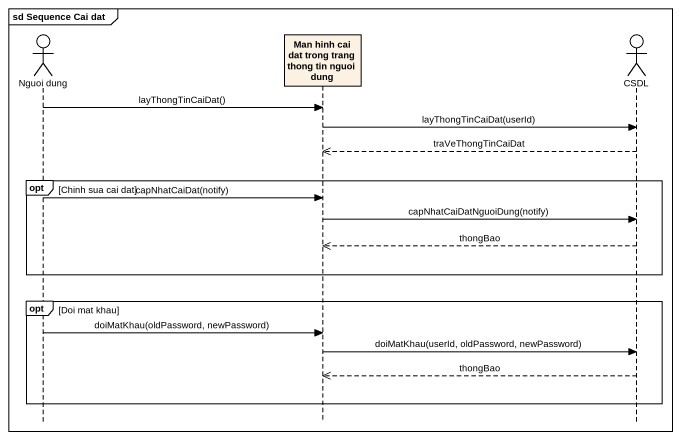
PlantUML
@startuml
mainframe sd Sequence Cai dat
hide footbox
actor "Nguoi dung" as Nguoi_dung
participant "Man hinh cai dat trong trang thong tin nguoi dung" as Man_hinh_cai_dat_trong
actor CSDL

Nguoi_dung -> Man_hinh_cai_dat_trong : layThongTinCaiDat()
Man_hinh_cai_dat_trong -> CSDL : layThongTinCaiDat(userId)
CSDL -->> Man_hinh_cai_dat_trong : traVeThongTinCaiDat
opt Chinh sua cai dat
  Nguoi_dung -> Man_hinh_cai_dat_trong : capNhatCaiDat(notify)
  Man_hinh_cai_dat_trong -> CSDL : capNhatCaiDatNguoiDung(notify)
  CSDL -->> Man_hinh_cai_dat_trong : thongBao
end
opt Doi mat khau
  Nguoi_dung -> Man_hinh_cai_dat_trong : doiMatKhau(oldPassword, newPassword)
  Man_hinh_cai_dat_trong -> CSDL : doiMatKhau(userId, oldPassword, newPassword)
  CSDL -->> Man_hinh_cai_dat_trong : thongBao
end
@enduml
